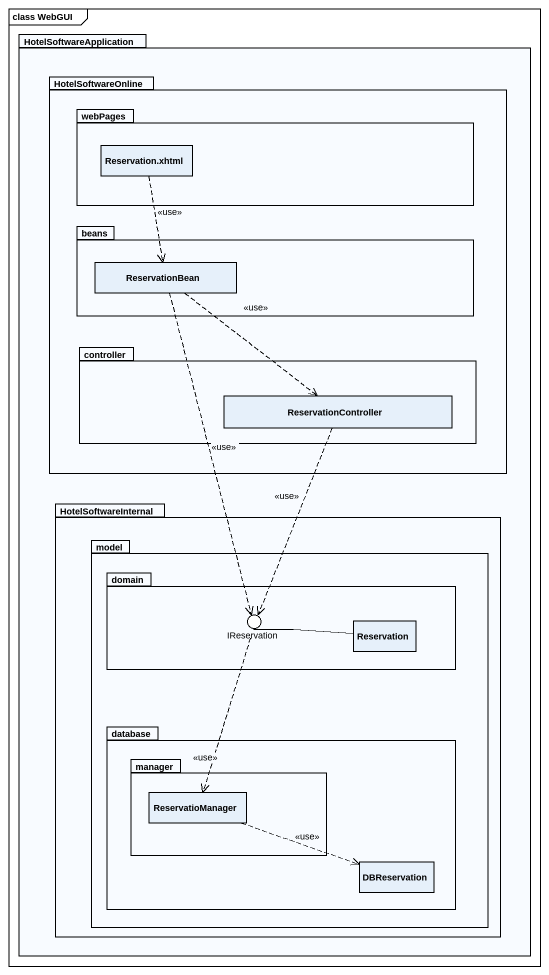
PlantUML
@startuml
mainframe class WebGUI
allowmixing
hide circle
hide empty members
package HotelSoftwareApplication {
  package HotelSoftwareOnline {
    package webPages {
      class "Reservation.xhtml" as Reservation_xhtml
    }
    package beans {
      class ReservationBean
    }
    package controller {
      class ReservationController
    }
  }
  package HotelSoftwareInternal {
    package model {
      package domain {
        class Reservation
      }
      package "database" as database_ {
        package manager {
          class ReservatioManager
        }
        class DBReservation
      }
    }
  }
}
() IReservation
domain -left- IReservation
Reservation_xhtml ..> ReservationBean : <<use>>
ReservationBean ..> ReservationController : <<use>>
ReservationBean ..> IReservation : <<use>>
ReservationController ..> IReservation : <<use>>
IReservation ..> ReservatioManager : <<use>>
Reservation -left- IReservation
ReservatioManager .right.> DBReservation : <<use>>
@enduml
